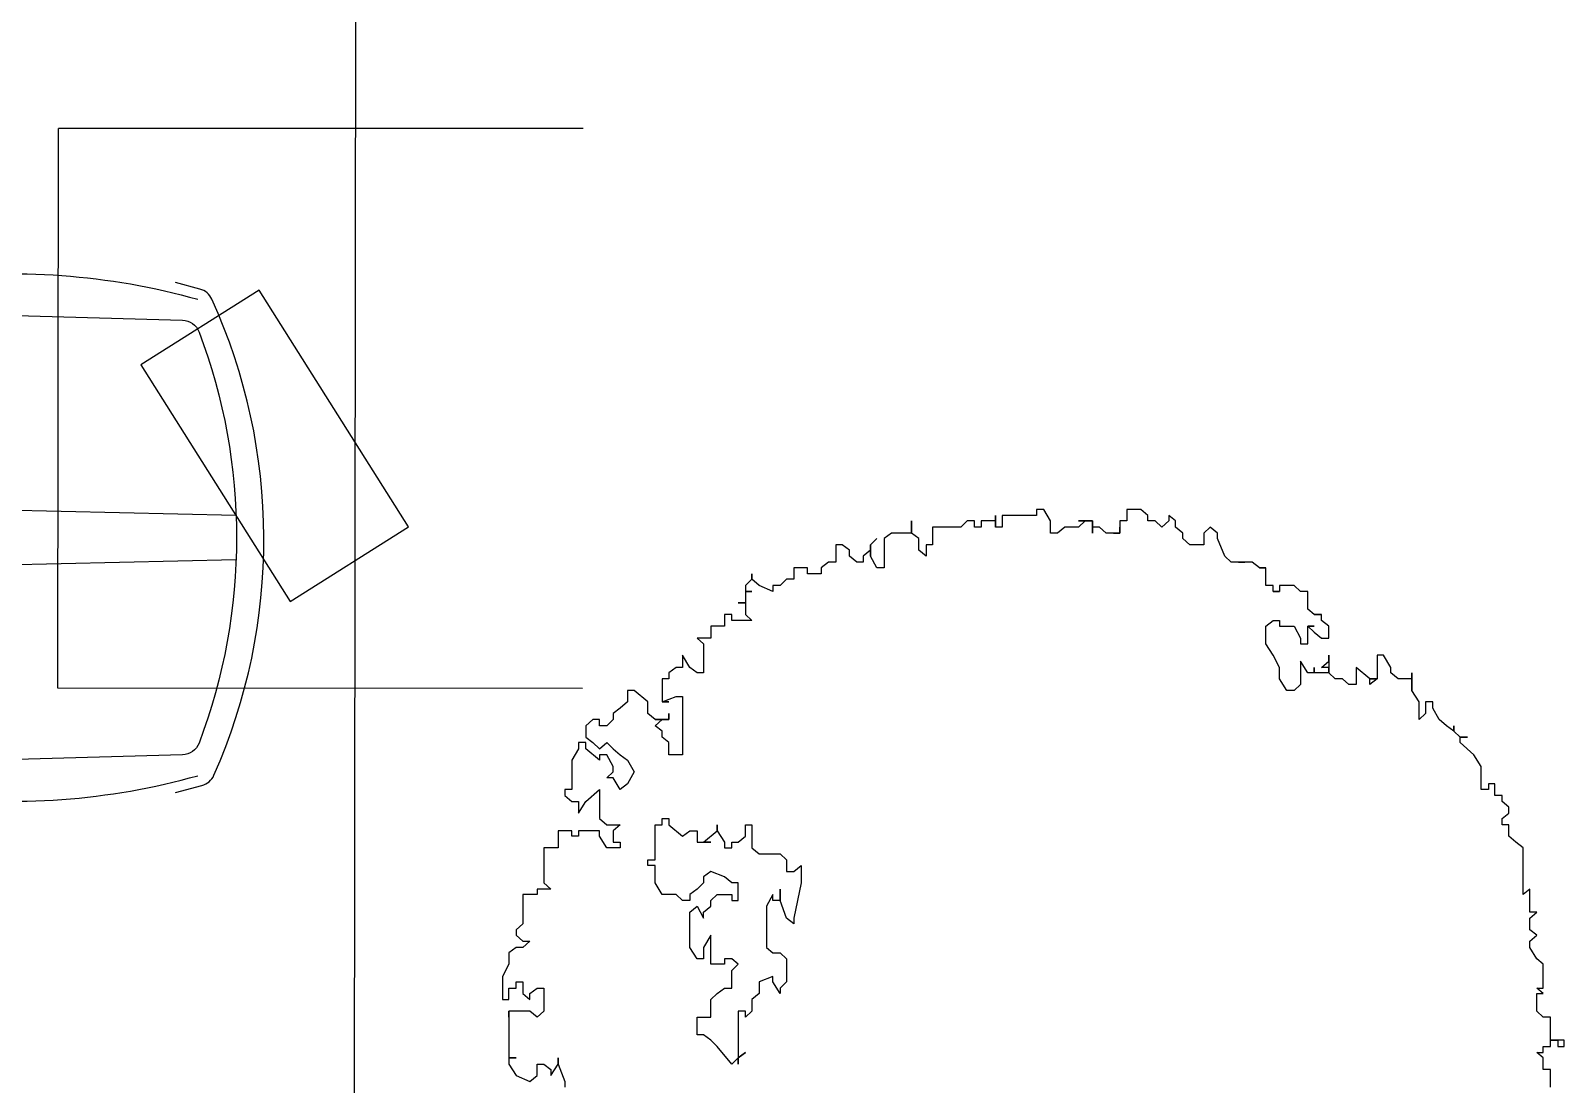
# Model space of a CAD drawing. Extents: x -30 to 1202, y 231 to 898.
# Drawn here: x 60.748 to 65.133, y 412.801 to 415.813 of the extents above; entities that cross this region are included whole.
import ezdxf

# ---------------------------------------------------------------- set-up
doc = ezdxf.new("R2010")
doc.units = 0
doc.header["$LTSCALE"] = 0.04
doc.layers.get('0').update_dxf_attribs({"linetype": 'CONTINUOUS'})
for name, color, linetype in [('CONTORXXNP----00', 255, 'CONTINUOUS'), ('MUROS', 2, 'CONTINUOUS'), ('PISO', 1, 'CONTINUOUS'), ('PISOS', 1, 'CONTINUOUS')]:
    doc.layers.add(name, color=color, linetype=linetype)
doc.styles.get("Standard").update_dxf_attribs({"font": 'romans.shx'})

# ---------------------------------------------------------------- blocks, each defined once
blk = doc.blocks.new('Aupln001')
for p, q in [((-2.0932, 0.7196), (-2.1696, 0.5824)), ((-2.8208, 0.5795), (-2.9941, 0.6937)), ((-3.6783, 0.5867), (-3.7514, 0.5365)), ((-3.6783, -0.5755), (-3.7503, -0.526)), ((-2.8208, -0.5683), (-2.9941, -0.6825)), ((-2.0932, -0.7084), (-2.1696, -0.5712))]:
    blk.add_line(p, q)
for points in [[(-3.5055, 0.7064), (-3.5373, 0.7558), (-3.8645, 0.6943), (-3.9179, 0.613, -0.296775), (-3.8752, 0.6508), (-3.3857, 0.7244, -0.031441), (-3.3792, 0.725), (-2.6153, 0.7429, 0.001455), (-2.615, 0.7429), (-1.6936, 0.7699, -0.007326), (-1.6921, 0.77), (-1.3856, 0.77, -0.025363), (-1.3803, 0.7697), (-1.1199, 0.7432, 0.024637), (-1.1148, 0.7429), (-0.9864, 0.7426, 0.032795), (-0.9728, 0.7434, -0.100755), (-0.1885, 0.6864)], [(-0.2529, -0.7232), (-0.1771, -0.703, 0.226888), (-0.1428, -0.6737, 0.214205), (-0.1487, 0.6869, 0.224603), (-0.1828, 0.7158), (-0.2529, 0.7345)], [(-3.5055, -0.6952), (-3.5373, -0.7446), (-3.8645, -0.6831), (-3.9179, -0.6017, 0.296775), (-3.8752, -0.6396), (-3.3857, -0.7132, 0.031441), (-3.3792, -0.7138), (-2.6153, -0.7317, -0.001455), (-2.615, -0.7317), (-1.6936, -0.7587, 0.007326), (-1.6921, -0.7587), (-1.3856, -0.7587, 0.025363), (-1.3803, -0.7585), (-1.1199, -0.732, -0.024637), (-1.1148, -0.7317), (-0.9864, -0.7313, -0.032795), (-0.9728, -0.7322, 0.100755), (-0.1885, -0.6751)]]:
    blk.add_lwpolyline(points, format="xyb")
for points in [[(-3.862, 0.6028), (-3.0431, 0.531), (-1.7396, 0.554), (-1.2828, 0.7046), (-1.209, 0.7523)], [(-0.0794, -0.0582), (-1.081, -0.0812), (-1.081, 0.0924), (-0.0794, 0.0694)], [(-3.862, -0.5916), (-3.0431, -0.5198), (-1.7396, -0.5427), (-1.2828, -0.6933), (-1.209, -0.741)]]:
    blk.add_lwpolyline(points)
for points in [[(-2.9574, 0.6945, -0.001613), (-2.9578, 0.6945), (-3.4083, 0.6844, 0.898845), (-3.4092, 0.674), (-2.9165, 0.5791), (-1.7849, 0.5841), (-1.4578, 0.686, 0.843434), (-1.4592, 0.6962), (-2.0918, 0.7196, 0.016499), (-2.0952, 0.7196)], [(-1.2635, 0.6197, 0.460891), (-1.3337, 0.6571), (-1.603, 0.5511, 0.30819), (-1.6421, 0.4936), (-1.6421, -0.4824, 0.30819), (-1.603, -0.5399), (-1.3337, -0.6458, 0.460891), (-1.2635, -0.6085, 0.109577)], [(-0.2329, -0.6155), (-1.1833, -0.6426, 0.072437), (-1.1833, 0.6538), (-0.2329, 0.6268, -0.304109), (-0.1855, 0.593, -0.182739), (-0.1855, -0.5818, -0.304109)], [(-3.5448, -0.4466), (-3.1463, -0.4286, -0.030108), (-3.1463, 0.4586), (-3.5448, 0.4945, 0.109099)], [(-2.9574, -0.6833, 0.001613), (-2.9578, -0.6833), (-3.4083, -0.6731, -0.898845), (-3.4092, -0.6628), (-2.9165, -0.5678), (-1.7849, -0.5729), (-1.4578, -0.6747, -0.843434), (-1.4592, -0.685), (-2.0918, -0.7083, -0.016499), (-2.0952, -0.7084)]]:
    blk.add_lwpolyline(points, format="xyb", close=True)
for centre, radius, start, end in [((-1.7028, 0.0056), 2.2968, 164.6672, 195.3328), ((-1.0037, 0.0056), 2.9201, 168.1984, 191.8016), ((-0.0747, 0.0089), 3.7143, 171.8338, 188.2809), ((-0.7492, -0.0011), 2.3518, 166.9232, 192.7419)]:
    blk.add_arc(centre, radius, start, end)
blk = doc.blocks.new('ARB3')
at = {"color": 0}
for p, q in [((0.0136, 0.4913), (0.0078, 0.4913)), ((0.0078, 0.4913), (0.0078, 0.4852)), ((0.0078, 0.4852), (0.0078, 0.4782)), ((0.0078, 0.4782), (0.0078, 0.4852)), ((0.0078, 0.4852), (0.0136, 0.4852)), ((0.0078, 0.4852), (0.0136, 0.4852)), ((0.0136, 0.4852), (0.0136, 0.4913)), ((-0.0646, 0.4713), (-0.0698, 0.4652)), ((-0.042, 0.4713), (-0.0646, 0.4713)), ((-0.0368, 0.4713), (-0.042, 0.4652)), ((-0.042, 0.4652), (-0.042, 0.4713)), ((-0.0368, 0.4652), (-0.0368, 0.4713)), ((-0.0142, 0.4713), (-0.02, 0.4652)), ((0.0078, 0.4782), (-0.0142, 0.4782)), ((-0.0142, 0.4782), (-0.0142, 0.4713)), ((0.0136, 0.4782), (0.0078, 0.4782)), ((0.0136, 0.4713), (0.0136, 0.4782)), ((0.0194, 0.4713), (0.0136, 0.4713)), ((0.0245, 0.4713), (0.0194, 0.4652)), ((0.0194, 0.4652), (0.0194, 0.4713)), ((0.0355, 0.4713), (0.0245, 0.4713)), ((0.0523, 0.4782), (0.0355, 0.4782)), ((0.0355, 0.4782), (0.0355, 0.4713)), ((-0.1143, 0.4583), (-0.1363, 0.4583)), ((-0.1363, 0.4583), (-0.1311, 0.4521)), ((-0.1085, 0.4583), (-0.1143, 0.4652)), ((-0.1143, 0.4652), (-0.1143, 0.4583)), ((-0.0975, 0.4583), (-0.1085, 0.4583)), ((-0.0924, 0.4652), (-0.0975, 0.4583)), ((-0.0866, 0.4583), (-0.0924, 0.4652)), ((-0.0807, 0.4583), (-0.0866, 0.4583)), ((-0.0698, 0.4652), (-0.0807, 0.4583)), ((-0.02, 0.4652), (-0.0368, 0.4652)), ((-0.1809, 0.4452), (-0.1867, 0.4383)), ((-0.1757, 0.4521), (-0.1809, 0.4452)), ((-0.1311, 0.4521), (-0.1757, 0.4521)), ((-0.2254, 0.4252), (-0.2364, 0.4252)), ((-0.2364, 0.4252), (-0.2364, 0.419)), ((-0.2196, 0.4321), (-0.2254, 0.4321)), ((-0.2254, 0.4321), (-0.2254, 0.4252)), ((-0.2144, 0.4383), (-0.2196, 0.4321)), ((-0.2086, 0.4383), (-0.2144, 0.4383)), ((-0.2035, 0.4321), (-0.2086, 0.4383)), ((-0.1976, 0.4321), (-0.2035, 0.4321)), ((-0.1867, 0.4383), (-0.1976, 0.4383)), ((-0.1976, 0.4383), (-0.1976, 0.4321)), ((-0.2532, 0.4121), (-0.2642, 0.4052)), ((-0.2312, 0.4121), (-0.2532, 0.4121)), ((-0.2364, 0.419), (-0.2312, 0.419)), ((-0.2312, 0.419), (-0.2312, 0.4121)), ((-0.281, 0.3921), (-0.281, 0.399)), ((-0.281, 0.399), (-0.281, 0.3921)), ((-0.2642, 0.4052), (-0.2758, 0.3921)), ((-0.2868, 0.386), (-0.2919, 0.386)), ((-0.2919, 0.386), (-0.2868, 0.386)), ((-0.2868, 0.386), (-0.2919, 0.3791)), ((-0.281, 0.3921), (-0.2868, 0.386)), ((-0.2758, 0.3921), (-0.281, 0.3921)), ((-0.3087, 0.366), (-0.3146, 0.366)), ((-0.3146, 0.366), (-0.3146, 0.3591)), ((-0.2978, 0.3721), (-0.3087, 0.366)), ((-0.2919, 0.3791), (-0.2978, 0.3721)), ((-0.3146, 0.3529), (-0.3255, 0.346)), ((-0.3146, 0.3591), (-0.3036, 0.3591)), ((-0.2978, 0.3529), (-0.3146, 0.3529)), ((-0.3036, 0.3591), (-0.2978, 0.3529)), ((-0.3255, 0.346), (-0.3423, 0.346)), ((-0.3423, 0.346), (-0.3365, 0.346)), ((-0.3365, 0.346), (-0.3365, 0.3329)), ((-0.3475, 0.326), (-0.3591, 0.3191)), ((-0.3423, 0.326), (-0.3475, 0.326)), ((-0.3365, 0.3329), (-0.3423, 0.326)), ((-0.3591, 0.3191), (-0.3591, 0.3129)), ((-0.3591, 0.3129), (-0.3365, 0.3129)), ((-0.3365, 0.3129), (-0.3365, 0.306)), ((-0.3365, 0.306), (-0.3365, 0.3129)), ((-0.3365, 0.3129), (-0.3313, 0.306)), ((-0.3365, 0.306), (-0.3475, 0.2929)), ((-0.3475, 0.2929), (-0.3313, 0.2929)), ((-0.3313, 0.306), (-0.3365, 0.306)), ((-0.3313, 0.2929), (-0.3313, 0.286)), ((-0.3313, 0.286), (-0.3365, 0.2799)), ((-0.3365, 0.2799), (-0.3365, 0.2729)), ((-0.3869, 0.2668), (-0.3921, 0.2599)), ((-0.3753, 0.2668), (-0.3869, 0.2668)), ((-0.3753, 0.2599), (-0.3753, 0.2668)), ((-0.3533, 0.2668), (-0.3591, 0.2668)), ((-0.3591, 0.2668), (-0.3423, 0.2668)), ((-0.3475, 0.2599), (-0.3533, 0.2668)), ((-0.3423, 0.2668), (-0.3475, 0.2668)), ((-0.3475, 0.2668), (-0.3475, 0.2599)), ((-0.3365, 0.2729), (-0.3423, 0.2668)), ((-0.3423, 0.2668), (-0.3423, 0.2529)), ((-0.3979, 0.2529), (-0.403, 0.2468)), ((-0.3921, 0.2599), (-0.3979, 0.2599)), ((-0.3979, 0.2599), (-0.3979, 0.2529)), ((-0.3979, 0.2529), (-0.3979, 0.2599)), ((-0.3979, 0.2599), (-0.3979, 0.2529)), ((-0.3869, 0.2468), (-0.3869, 0.2529)), ((-0.3869, 0.2529), (-0.3869, 0.2468)), ((-0.3869, 0.2468), (-0.3811, 0.2529)), ((-0.3811, 0.2529), (-0.3753, 0.2599)), ((-0.3423, 0.2529), (-0.3475, 0.2529)), ((-0.3475, 0.2529), (-0.3423, 0.2529)), ((-0.3423, 0.2529), (-0.3423, 0.2468)), ((-0.4198, 0.2399), (-0.4256, 0.2337)), ((-0.403, 0.2468), (-0.4198, 0.2468)), ((-0.4198, 0.2468), (-0.4198, 0.2399)), ((-0.3701, 0.2468), (-0.3869, 0.2468)), ((-0.3869, 0.2337), (-0.3753, 0.2399)), ((-0.3753, 0.2399), (-0.3701, 0.2399)), ((-0.3701, 0.2399), (-0.3701, 0.2468)), ((-0.3423, 0.2468), (-0.3533, 0.2399)), ((-0.3533, 0.2399), (-0.3313, 0.2399)), ((-0.3313, 0.2399), (-0.3255, 0.2337)), ((-0.4256, 0.2337), (-0.4256, 0.2199)), ((-0.4256, 0.2199), (-0.4198, 0.2199)), ((-0.4198, 0.2199), (-0.4198, 0.2137)), ((-0.4198, 0.2137), (-0.4198, 0.2199)), ((-0.4198, 0.2199), (-0.4198, 0.2137)), ((-0.3921, 0.2137), (-0.3921, 0.2199)), ((-0.3921, 0.2199), (-0.3869, 0.2199)), ((-0.3869, 0.2199), (-0.3869, 0.2337)), ((-0.3475, 0.2199), (-0.3591, 0.2137)), ((-0.3365, 0.2199), (-0.3475, 0.2199)), ((-0.3255, 0.2268), (-0.3365, 0.2199)), ((-0.3255, 0.2337), (-0.3255, 0.2268)), ((-0.4256, 0.2068), (-0.4424, 0.2068)), ((-0.4424, 0.2068), (-0.4424, 0.2007)), ((-0.4424, 0.2007), (-0.4424, 0.2068)), ((-0.4424, 0.2068), (-0.4424, 0.2007)), ((-0.4198, 0.2137), (-0.4256, 0.2137)), ((-0.4256, 0.2137), (-0.4256, 0.2068)), ((-0.3869, 0.2068), (-0.3921, 0.2137)), ((-0.3701, 0.2068), (-0.3869, 0.2068)), ((-0.3591, 0.2137), (-0.3701, 0.2068)), ((-0.4424, 0.2007), (-0.4476, 0.1937)), ((-0.4476, 0.1937), (-0.4476, 0.1807)), ((-0.4476, 0.1807), (-0.4476, 0.1868)), ((-0.4476, 0.1868), (-0.4476, 0.1737)), ((-0.4534, 0.1676), (-0.4702, 0.1607)), ((-0.4476, 0.1737), (-0.4534, 0.1676)), ((-0.4754, 0.1607), (-0.4812, 0.1537)), ((-0.4812, 0.1537), (-0.4754, 0.1476)), ((-0.4702, 0.1607), (-0.4754, 0.1607)), ((-0.4754, 0.1476), (-0.4644, 0.1476)), ((-0.4644, 0.1476), (-0.4644, 0.1345)), ((-0.4644, 0.1345), (-0.4702, 0.1276)), ((-0.487, 0.1207), (-0.4922, 0.1145)), ((-0.4812, 0.1207), (-0.487, 0.1207)), ((-0.4754, 0.1276), (-0.4812, 0.1207)), ((-0.4702, 0.1276), (-0.4754, 0.1276)), ((-0.4922, 0.1145), (-0.487, 0.1145)), ((-0.487, 0.1145), (-0.4812, 0.1076)), ((-0.4812, 0.1076), (-0.487, 0.1015)), ((-0.487, 0.0945), (-0.4922, 0.0945)), ((-0.487, 0.1015), (-0.487, 0.0945)), ((-0.498, 0.0745), (-0.487, 0.0745)), ((-0.487, 0.0745), (-0.487, 0.0676)), ((-0.487, 0.0676), (-0.4754, 0.0676)), ((-0.4754, 0.0676), (-0.4812, 0.0676)), ((-0.4812, 0.0676), (-0.4754, 0.0676)), ((-0.4754, 0.0676), (-0.4754, 0.0615)), ((-0.4754, 0.0615), (-0.4754, 0.0676)), ((-0.4754, 0.0676), (-0.4754, 0.0546)), ((-0.4754, 0.0546), (-0.4812, 0.0484)), ((-0.4812, 0.0484), (-0.4812, 0.0415)), ((-0.4754, 0.0415), (-0.487, 0.0415)), ((-0.487, 0.0415), (-0.487, 0.0284)), ((-0.487, 0.0284), (-0.487, 0.0346)), ((-0.487, 0.0346), (-0.4812, 0.0284)), ((-0.4812, 0.0415), (-0.4754, 0.0415)), ((-0.4812, 0.0284), (-0.4812, 0.0153)), ((-0.4812, 0.0153), (-0.4754, 0.0084)), ((-0.487, 0.0015), (-0.498, -0.0047)), ((-0.4754, 0.0015), (-0.487, 0.0015)), ((-0.4754, 0.0084), (-0.4754, 0.0015)), ((-0.4922, -0.0446), (-0.4812, -0.0446)), ((-0.4812, -0.0508), (-0.4922, -0.0508)), ((-0.4922, -0.0508), (-0.487, -0.0508)), ((-0.487, -0.0508), (-0.487, -0.0646)), ((-0.4812, -0.0446), (-0.4812, -0.0508)), ((-0.487, -0.0646), (-0.4812, -0.0646)), ((-0.4812, -0.0708), (-0.487, -0.0708)), ((-0.487, -0.0708), (-0.487, -0.0777)), ((-0.4812, -0.0646), (-0.4812, -0.0708)), ((-0.487, -0.0777), (-0.4812, -0.0839)), ((-0.4812, -0.0839), (-0.4812, -0.1108)), ((-0.4812, -0.1108), (-0.4644, -0.1108)), ((-0.4644, -0.1108), (-0.4644, -0.1169)), ((-0.4644, -0.1169), (-0.4534, -0.1169)), ((-0.4534, -0.1169), (-0.4592, -0.1238)), ((-0.4754, -0.1308), (-0.487, -0.1308)), ((-0.487, -0.1308), (-0.4754, -0.1308)), ((-0.4702, -0.1238), (-0.4754, -0.1308)), ((-0.4754, -0.1308), (-0.4754, -0.15)), ((-0.4592, -0.1238), (-0.4702, -0.1238)), ((-0.4754, -0.15), (-0.4702, -0.1569)), ((-0.4702, -0.1569), (-0.4424, -0.1569)), ((-0.4424, -0.1569), (-0.4424, -0.1638)), ((-0.4644, -0.17), (-0.4702, -0.1638)), ((-0.4702, -0.1638), (-0.4644, -0.17)), ((-0.4534, -0.17), (-0.4644, -0.17)), ((-0.4644, -0.17), (-0.4592, -0.17)), ((-0.4592, -0.17), (-0.4534, -0.1769)), ((-0.4424, -0.1638), (-0.4534, -0.17)), ((-0.4592, -0.19), (-0.4644, -0.1969)), ((-0.4534, -0.19), (-0.4592, -0.19)), ((-0.4534, -0.1769), (-0.4476, -0.1769)), ((-0.4476, -0.1831), (-0.4534, -0.19)), ((-0.4476, -0.1769), (-0.4476, -0.1831)), ((-0.4644, -0.1969), (-0.4644, -0.2031)), ((-0.4644, -0.2031), (-0.4476, -0.2031)), ((-0.4476, -0.2031), (-0.4476, -0.21)), ((-0.4476, -0.21), (-0.4424, -0.2169)), ((-0.4424, -0.2169), (-0.4366, -0.2169)), ((-0.4366, -0.2169), (-0.4366, -0.23)), ((-0.4366, -0.23), (-0.4424, -0.23)), ((-0.4424, -0.23), (-0.4424, -0.243)), ((-0.4424, -0.243), (-0.4315, -0.243)), ((-0.4315, -0.243), (-0.4315, -0.25)), ((-0.1531, -0.243), (-0.1589, -0.2361)), ((-0.1589, -0.2361), (-0.1421, -0.2361)), ((-0.1531, -0.25), (-0.1531, -0.243)), ((-0.1421, -0.2361), (-0.1085, -0.243)), ((-0.1085, -0.243), (-0.1033, -0.243)), ((-0.1033, -0.243), (-0.1085, -0.25)), ((-0.4315, -0.25), (-0.4256, -0.2561)), ((-0.4256, -0.2561), (-0.4256, -0.263)), ((-0.4256, -0.263), (-0.4198, -0.263)), ((-0.4198, -0.263), (-0.4256, -0.2761)), ((-0.1699, -0.2561), (-0.1641, -0.25)), ((-0.1699, -0.2761), (-0.1699, -0.2561)), ((-0.1641, -0.25), (-0.1531, -0.25)), ((-0.1253, -0.2561), (-0.1363, -0.2561)), ((-0.1363, -0.2561), (-0.1253, -0.2561)), ((-0.1253, -0.263), (-0.1311, -0.263)), ((-0.1311, -0.263), (-0.1201, -0.2692)), ((-0.1085, -0.25), (-0.1253, -0.2561)), ((-0.1253, -0.2561), (-0.1253, -0.263)), ((-0.0807, -0.2692), (-0.0756, -0.263)), ((-0.0756, -0.2561), (-0.0698, -0.25)), ((-0.0756, -0.263), (-0.0756, -0.2561)), ((-0.0698, -0.25), (-0.0478, -0.25)), ((-0.0478, -0.263), (-0.053, -0.263)), ((-0.053, -0.263), (-0.0478, -0.2761)), ((-0.0478, -0.25), (-0.042, -0.2561)), ((-0.0368, -0.2561), (-0.0478, -0.263)), ((-0.042, -0.2561), (-0.0368, -0.2561)), ((-0.4256, -0.2761), (-0.4315, -0.283)), ((-0.1757, -0.283), (-0.1699, -0.2761)), ((-0.1201, -0.2692), (-0.0807, -0.2692)), ((-0.0478, -0.2761), (-0.0368, -0.2761)), ((-0.0368, -0.2761), (-0.031, -0.283)), ((-0.4315, -0.283), (-0.4366, -0.283)), ((-0.4366, -0.283), (-0.4315, -0.283)), ((-0.4315, -0.283), (-0.4256, -0.2892)), ((-0.4256, -0.2892), (-0.4198, -0.2892)), ((-0.4198, -0.2892), (-0.4198, -0.283)), ((-0.4198, -0.283), (-0.4198, -0.2892)), ((-0.4198, -0.2892), (-0.4089, -0.2892)), ((-0.4089, -0.2892), (-0.4089, -0.2961)), ((-0.4089, -0.2961), (-0.4089, -0.2892)), ((-0.4089, -0.2892), (-0.3979, -0.2892)), ((-0.3979, -0.2892), (-0.3921, -0.283)), ((-0.3921, -0.283), (-0.3921, -0.3022)), ((-0.1976, -0.2892), (-0.1976, -0.283)), ((-0.1976, -0.283), (-0.1757, -0.283)), ((-0.1867, -0.2892), (-0.1976, -0.2892)), ((-0.1809, -0.2961), (-0.1867, -0.2892)), ((-0.031, -0.283), (-0.02, -0.283)), ((-0.02, -0.283), (-0.0142, -0.2892)), ((-0.0142, -0.2892), (-0.02, -0.2892)), ((-0.02, -0.2892), (-0.02, -0.2961)), ((0.0245, -0.2961), (0.0194, -0.2892)), ((0.0194, -0.2892), (0.0245, -0.2961)), ((-0.3921, -0.3022), (-0.3979, -0.3022)), ((-0.3979, -0.3022), (-0.3979, -0.3092)), ((-0.1809, -0.3022), (-0.1809, -0.2961)), ((-0.1757, -0.3022), (-0.1809, -0.3022)), ((-0.1757, -0.3092), (-0.1757, -0.3022)), ((-0.1421, -0.3022), (-0.1479, -0.3092)), ((-0.1253, -0.2961), (-0.1421, -0.2961)), ((-0.1421, -0.2961), (-0.1421, -0.3022)), ((-0.1311, -0.3161), (-0.1311, -0.3022)), ((-0.1311, -0.3022), (-0.1253, -0.3022)), ((-0.1253, -0.3022), (-0.1253, -0.2961)), ((-0.0646, -0.2961), (-0.0698, -0.3022)), ((-0.0698, -0.3022), (-0.0698, -0.3092)), ((-0.0588, -0.3022), (-0.0646, -0.2961)), ((-0.042, -0.3022), (-0.0588, -0.3022)), ((-0.042, -0.3092), (-0.042, -0.3022)), ((-0.02, -0.2961), (0.0304, -0.2961)), ((0.0304, -0.3022), (0.0136, -0.3161)), ((0.0304, -0.2961), (0.0245, -0.2961)), ((0.0245, -0.2961), (0.0304, -0.3022)), ((-0.3979, -0.3092), (-0.3869, -0.3092)), ((-0.3869, -0.3092), (-0.3869, -0.3222)), ((-0.1918, -0.3161), (-0.1976, -0.3161)), ((-0.1976, -0.3161), (-0.1918, -0.3161)), ((-0.1918, -0.3161), (-0.1809, -0.3092)), ((-0.1809, -0.3292), (-0.1918, -0.3161)), ((-0.1809, -0.3092), (-0.1757, -0.3092)), ((-0.1479, -0.3092), (-0.1531, -0.3222)), ((-0.1253, -0.3222), (-0.1311, -0.3161)), ((-0.0698, -0.3092), (-0.0646, -0.3092)), ((-0.0646, -0.3092), (-0.0646, -0.3222)), ((-0.0368, -0.3161), (-0.042, -0.3092)), ((-0.031, -0.3222), (-0.0368, -0.3161)), ((0.0136, -0.3161), (0.0078, -0.3222)), ((-0.3869, -0.3222), (-0.3753, -0.3222)), ((-0.3753, -0.3222), (-0.3753, -0.3353)), ((-0.3753, -0.3353), (-0.3701, -0.3292)), ((-0.3701, -0.3292), (-0.3423, -0.3292)), ((-0.3423, -0.3353), (-0.3475, -0.3422)), ((-0.3423, -0.3292), (-0.3423, -0.3353)), ((-0.1918, -0.3422), (-0.1918, -0.3353)), ((-0.1918, -0.3353), (-0.1809, -0.3353)), ((-0.1809, -0.3353), (-0.1809, -0.3222)), ((-0.1809, -0.3222), (-0.1809, -0.3292)), ((-0.1809, -0.3292), (-0.1809, -0.3222)), ((-0.1809, -0.3222), (-0.1809, -0.3292)), ((-0.1531, -0.3222), (-0.1479, -0.3292)), ((-0.1479, -0.3292), (-0.1421, -0.3292)), ((-0.1421, -0.3292), (-0.1363, -0.3353)), ((-0.1363, -0.3353), (-0.1311, -0.3422)), ((-0.1201, -0.3222), (-0.1253, -0.3222)), ((-0.1143, -0.3292), (-0.1201, -0.3222)), ((-0.1201, -0.3353), (-0.1085, -0.3292)), ((-0.1143, -0.3422), (-0.1201, -0.3353)), ((-0.1085, -0.3292), (-0.1143, -0.3292)), ((-0.0646, -0.3222), (-0.0924, -0.3222)), ((-0.0924, -0.3222), (-0.0807, -0.3292)), ((-0.0807, -0.3292), (-0.0698, -0.3292)), ((-0.0698, -0.3353), (-0.0807, -0.3422)), ((-0.0698, -0.3292), (-0.0698, -0.3353)), ((-0.0142, -0.3222), (-0.031, -0.3222)), ((-0.0142, -0.3353), (-0.0142, -0.3222)), ((0.0026, -0.3353), (-0.0142, -0.3353)), ((0.0078, -0.3222), (0.0026, -0.3292)), ((0.0026, -0.3292), (0.0026, -0.3353)), ((-0.3475, -0.3422), (-0.3591, -0.3492)), ((-0.3591, -0.3492), (-0.3475, -0.3492)), ((-0.3475, -0.3492), (-0.3475, -0.3553)), ((-0.3197, -0.3553), (-0.3197, -0.3492)), ((-0.3197, -0.3492), (-0.2642, -0.3492)), ((-0.2642, -0.3492), (-0.2642, -0.3622)), ((-0.1976, -0.3622), (-0.1867, -0.3492)), ((-0.1867, -0.3492), (-0.1918, -0.3422)), ((-0.1311, -0.3422), (-0.1253, -0.3422)), ((-0.1253, -0.3492), (-0.1311, -0.3553)), ((-0.1253, -0.3422), (-0.1253, -0.3492)), ((-0.0807, -0.3422), (-0.1143, -0.3422)), ((-0.3475, -0.3553), (-0.3423, -0.3622)), ((-0.3423, -0.3622), (-0.3365, -0.3622)), ((-0.3365, -0.3622), (-0.3365, -0.3684)), ((-0.3146, -0.3684), (-0.3197, -0.3553)), ((-0.3146, -0.3684), (-0.3146, -0.3622)), ((-0.3146, -0.3622), (-0.3146, -0.3684)), ((-0.2978, -0.3622), (-0.3036, -0.3622)), ((-0.3036, -0.3622), (-0.2978, -0.3622)), ((-0.2978, -0.3684), (-0.2978, -0.3622)), ((-0.2978, -0.3622), (-0.2978, -0.3753)), ((-0.2758, -0.3622), (-0.281, -0.3684)), ((-0.2642, -0.3622), (-0.2758, -0.3622)), ((-0.2035, -0.3684), (-0.2035, -0.3622)), ((-0.2035, -0.3622), (-0.1976, -0.3622)), ((-0.1311, -0.3553), (-0.1311, -0.3684)), ((-0.3365, -0.3684), (-0.3146, -0.3684)), ((-0.2978, -0.3753), (-0.3036, -0.3822)), ((-0.2919, -0.3753), (-0.2978, -0.3684)), ((-0.2868, -0.3684), (-0.2919, -0.3753)), ((-0.281, -0.3684), (-0.2868, -0.3684)), ((-0.1976, -0.3684), (-0.2035, -0.3684)), ((-0.1976, -0.3753), (-0.1976, -0.3684)), ((-0.1641, -0.3753), (-0.1976, -0.3753)), ((-0.1641, -0.3822), (-0.1641, -0.3753)), ((-0.1421, -0.3753), (-0.1589, -0.3753)), ((-0.1589, -0.3753), (-0.1589, -0.3822)), ((-0.1311, -0.3684), (-0.1421, -0.3753)), ((-0.3146, -0.3822), (-0.3255, -0.3953)), ((-0.3036, -0.3822), (-0.3146, -0.3822)), ((-0.1589, -0.3822), (-0.1641, -0.3822)), ((-0.3255, -0.3953), (-0.3255, -0.4014)), ((-0.3255, -0.4014), (-0.3146, -0.4014)), ((-0.3146, -0.4014), (-0.3087, -0.4084)), ((-0.3087, -0.4084), (-0.3036, -0.4153)), ((-0.27, -0.4153), (-0.2642, -0.4084)), ((-0.2642, -0.4084), (-0.259, -0.4014)), ((-0.259, -0.4014), (-0.248, -0.3953)), ((-0.248, -0.3953), (-0.2364, -0.4014)), ((-0.2312, -0.4084), (-0.2422, -0.4153)), ((-0.2364, -0.4014), (-0.2312, -0.4084)), ((-0.1976, -0.4214), (-0.1976, -0.4084)), ((-0.1976, -0.4084), (-0.1918, -0.4153)), ((-0.1809, -0.4153), (-0.1809, -0.4084)), ((-0.1809, -0.4084), (-0.1757, -0.4084)), ((-0.1757, -0.4084), (-0.1757, -0.4214)), ((-0.3036, -0.4153), (-0.2978, -0.4153)), ((-0.2978, -0.4153), (-0.2919, -0.4214)), ((-0.2919, -0.4214), (-0.2919, -0.4284)), ((-0.2758, -0.4214), (-0.27, -0.4153)), ((-0.27, -0.4284), (-0.2758, -0.4214)), ((-0.2532, -0.4153), (-0.2642, -0.4214)), ((-0.2642, -0.4214), (-0.2642, -0.4284)), ((-0.248, -0.4153), (-0.2532, -0.4153)), ((-0.2422, -0.4214), (-0.248, -0.4153)), ((-0.2422, -0.4153), (-0.2422, -0.4214)), ((-0.2035, -0.4284), (-0.1976, -0.4214)), ((-0.1918, -0.4153), (-0.1809, -0.4153)), ((-0.1757, -0.4214), (-0.1867, -0.4284)), ((-0.2919, -0.4284), (-0.2978, -0.4284)), ((-0.2978, -0.4284), (-0.2978, -0.4345)), ((-0.2978, -0.4345), (-0.2919, -0.4414)), ((-0.281, -0.4414), (-0.2758, -0.4345)), ((-0.2758, -0.4345), (-0.27, -0.4284)), ((-0.259, -0.4284), (-0.27, -0.4414)), ((-0.2642, -0.4284), (-0.259, -0.4284)), ((-0.2196, -0.4414), (-0.2312, -0.4284)), ((-0.2312, -0.4284), (-0.2035, -0.4284)), ((-0.1867, -0.4284), (-0.1918, -0.4284)), ((-0.1918, -0.4284), (-0.1918, -0.4484)), ((-0.2919, -0.4414), (-0.281, -0.4414)), ((-0.27, -0.4414), (-0.2758, -0.4414)), ((-0.2758, -0.4414), (-0.2758, -0.4484)), ((-0.2758, -0.4484), (-0.27, -0.4484)), ((-0.27, -0.4484), (-0.259, -0.4545)), ((-0.2086, -0.4484), (-0.2196, -0.4414)), ((-0.2196, -0.4545), (-0.2196, -0.4484)), ((-0.2196, -0.4484), (-0.2086, -0.4484)), ((-0.1918, -0.4484), (-0.1867, -0.4484)), ((-0.1867, -0.4484), (-0.1867, -0.4545)), ((-0.259, -0.4545), (-0.2312, -0.4545)), ((-0.2312, -0.4545), (-0.2312, -0.4614)), ((-0.2312, -0.4614), (-0.2254, -0.4614)), ((-0.2254, -0.4614), (-0.2196, -0.4545)), ((-0.1867, -0.4545), (-0.1918, -0.4545)), ((-0.1918, -0.4545), (-0.1918, -0.4676)), ((-0.1918, -0.4676), (-0.1757, -0.4676)), ((-0.1757, -0.4676), (-0.1757, -0.4814)), ((0.0304, -0.4676), (0.0245, -0.4676)), ((0.0245, -0.4676), (0.0304, -0.4676)), ((0.0304, -0.4676), (0.0472, -0.4614)), ((0.0413, -0.4745), (0.0304, -0.4676)), ((0.0472, -0.4614), (0.0523, -0.4614)), ((-0.1757, -0.4814), (-0.1421, -0.4814)), ((-0.1421, -0.4814), (-0.1363, -0.4745)), ((-0.1363, -0.4745), (-0.1363, -0.4876)), ((-0.042, -0.4876), (-0.042, -0.4814)), ((-0.042, -0.4814), (-0.02, -0.4814)), ((-0.02, -0.4814), (-0.0142, -0.4876)), ((0.0304, -0.4814), (0.0355, -0.4745)), ((0.0304, -0.4876), (0.0304, -0.4814)), ((0.0355, -0.4745), (0.0413, -0.4745)), ((-0.1363, -0.4876), (-0.1311, -0.4876)), ((-0.1311, -0.4876), (-0.1311, -0.5014)), ((-0.0866, -0.5014), (-0.0866, -0.4945)), ((-0.0866, -0.4945), (-0.0807, -0.5014)), ((-0.0368, -0.4945), (-0.042, -0.4876)), ((-0.0368, -0.5014), (-0.031, -0.4945)), ((-0.031, -0.4945), (-0.0368, -0.4945)), ((-0.0142, -0.4876), (-0.02, -0.4945)), ((-0.02, -0.4945), (-0.02, -0.5145)), ((0.0413, -0.4876), (0.0304, -0.4876)), ((0.0472, -0.4945), (0.0413, -0.4876)), ((0.0413, -0.5076), (0.0472, -0.4945)), ((-0.1311, -0.5014), (-0.1033, -0.5014)), ((-0.1033, -0.5014), (-0.0975, -0.5076)), ((-0.0975, -0.5076), (-0.0924, -0.5076)), ((-0.0924, -0.5076), (-0.0866, -0.5014)), ((-0.0807, -0.5014), (-0.0807, -0.5076)), ((-0.0807, -0.5076), (-0.0756, -0.5145)), ((-0.0478, -0.5076), (-0.0478, -0.5014)), ((-0.0478, -0.5014), (-0.0368, -0.5014)), ((-0.042, -0.5076), (-0.0478, -0.5076)), ((-0.042, -0.5145), (-0.042, -0.5076)), ((0.0245, -0.5145), (0.0245, -0.5076)), ((0.0245, -0.5076), (0.0245, -0.5145)), ((0.0304, -0.5145), (0.0413, -0.5076)), ((-0.0756, -0.5145), (-0.0646, -0.5145)), ((-0.0646, -0.5145), (-0.053, -0.5206)), ((-0.053, -0.5206), (-0.031, -0.5206)), ((-0.031, -0.5145), (-0.042, -0.5145)), ((-0.031, -0.5206), (-0.031, -0.5145)), ((-0.02, -0.5145), (-0.0142, -0.5145)), ((-0.0142, -0.5145), (-0.02, -0.5145)), ((-0.02, -0.5145), (0.0245, -0.5145)), ((0.0245, -0.5145), (0.0304, -0.5145))]:
    blk.add_line(p, q, dxfattribs=at)
for p, q in [((-0.4922, 0.0945), (-0.498, 0.0876)), ((-0.498, 0.0876), (-0.498, 0.0745)), ((-0.498, -0.0047), (-0.498, -0.0116)), ((-0.498, -0.0116), (-0.4922, -0.0116)), ((-0.4922, -0.0116), (-0.4922, -0.0446))]:
    blk.add_line(p, q)
at = {"layer": 'CONTORXXNP----00'}
for p, q in [((-0.0646, 0.4713), (-0.0698, 0.4652)), ((-0.042, 0.4713), (-0.0646, 0.4713)), ((-0.042, 0.4652), (-0.042, 0.4713)), ((-0.0368, 0.4713), (-0.042, 0.4652)), ((-0.0368, 0.4652), (-0.0368, 0.4713)), ((-0.0142, 0.4713), (-0.02, 0.4652)), ((-0.0142, 0.4782), (-0.0142, 0.4713)), ((0.0078, 0.4782), (-0.0142, 0.4782)), ((0.0136, 0.4782), (0.0078, 0.4782)), ((0.0136, 0.4713), (0.0136, 0.4782)), ((0.0194, 0.4713), (0.0136, 0.4713)), ((0.0194, 0.4652), (0.0194, 0.4713)), ((0.0245, 0.4713), (0.0194, 0.4652)), ((0.0355, 0.4713), (0.0245, 0.4713)), ((0.0355, 0.4782), (0.0355, 0.4713)), ((0.0523, 0.4782), (0.0355, 0.4782)), ((-0.1363, 0.4583), (-0.1311, 0.4521)), ((-0.1143, 0.4583), (-0.1363, 0.4583)), ((-0.1143, 0.4652), (-0.1143, 0.4583)), ((-0.1085, 0.4583), (-0.1143, 0.4652)), ((-0.0975, 0.4583), (-0.1085, 0.4583)), ((-0.0924, 0.4652), (-0.0975, 0.4583)), ((-0.0866, 0.4583), (-0.0924, 0.4652)), ((-0.0807, 0.4583), (-0.0866, 0.4583)), ((-0.0698, 0.4652), (-0.0807, 0.4583)), ((-0.02, 0.4652), (-0.0368, 0.4652)), ((-0.1809, 0.4452), (-0.1867, 0.4383)), ((-0.1757, 0.4521), (-0.1809, 0.4452)), ((-0.1311, 0.4521), (-0.1757, 0.4521)), ((-0.2364, 0.4252), (-0.2364, 0.419)), ((-0.2254, 0.4252), (-0.2364, 0.4252)), ((-0.2254, 0.4321), (-0.2254, 0.4252)), ((-0.2196, 0.4321), (-0.2254, 0.4321)), ((-0.2144, 0.4383), (-0.2196, 0.4321)), ((-0.2086, 0.4383), (-0.2144, 0.4383)), ((-0.2035, 0.4321), (-0.2086, 0.4383)), ((-0.1976, 0.4321), (-0.2035, 0.4321)), ((-0.1976, 0.4383), (-0.1976, 0.4321)), ((-0.1867, 0.4383), (-0.1976, 0.4383)), ((-0.2532, 0.4121), (-0.2642, 0.4052)), ((-0.2312, 0.4121), (-0.2532, 0.4121)), ((-0.2364, 0.419), (-0.2312, 0.419)), ((-0.2312, 0.419), (-0.2312, 0.4121)), ((-0.2642, 0.4052), (-0.2758, 0.3921)), ((-0.2868, 0.386), (-0.2919, 0.3791)), ((-0.281, 0.3921), (-0.2868, 0.386)), ((-0.2758, 0.3921), (-0.281, 0.3921)), ((-0.3146, 0.366), (-0.3146, 0.3591)), ((-0.3087, 0.366), (-0.3146, 0.366)), ((-0.2978, 0.3721), (-0.3087, 0.366)), ((-0.2919, 0.3791), (-0.2978, 0.3721)), ((-0.3146, 0.3529), (-0.3255, 0.346)), ((-0.3146, 0.3591), (-0.3036, 0.3591)), ((-0.2978, 0.3529), (-0.3146, 0.3529)), ((-0.3036, 0.3591), (-0.2978, 0.3529)), ((-0.3365, 0.346), (-0.3255, 0.346)), ((-0.3365, 0.346), (-0.3365, 0.3329)), ((-0.3475, 0.326), (-0.3591, 0.3191)), ((-0.3423, 0.326), (-0.3475, 0.326)), ((-0.3365, 0.3329), (-0.3423, 0.326)), ((-0.3591, 0.3191), (-0.3591, 0.3129)), ((-0.3591, 0.3129), (-0.3365, 0.3129)), ((-0.3365, 0.306), (-0.3365, 0.3129)), ((-0.3365, 0.3129), (-0.3365, 0.306)), ((-0.3365, 0.306), (-0.3475, 0.2929)), ((-0.3475, 0.2929), (-0.3313, 0.2929)), ((-0.3313, 0.2929), (-0.3313, 0.286)), ((-0.3313, 0.286), (-0.3365, 0.2799)), ((-0.3365, 0.2799), (-0.3365, 0.2729)), ((-0.3869, 0.2668), (-0.3921, 0.2599)), ((-0.3753, 0.2668), (-0.3869, 0.2668)), ((-0.3753, 0.2599), (-0.3753, 0.2668)), ((-0.3365, 0.2729), (-0.3423, 0.2668)), ((-0.3423, 0.2668), (-0.3423, 0.2529)), ((-0.3979, 0.2529), (-0.403, 0.2468)), ((-0.3979, 0.2599), (-0.3979, 0.2529)), ((-0.3979, 0.2529), (-0.3979, 0.2599)), ((-0.3979, 0.2599), (-0.3979, 0.2529)), ((-0.3921, 0.2599), (-0.3979, 0.2599)), ((-0.3869, 0.2468), (-0.3811, 0.2529)), ((-0.3811, 0.2529), (-0.3753, 0.2599)), ((-0.3423, 0.2529), (-0.3423, 0.2468)), ((-0.4198, 0.2399), (-0.4256, 0.2337)), ((-0.4198, 0.2468), (-0.4198, 0.2399)), ((-0.403, 0.2468), (-0.4198, 0.2468)), ((-0.3701, 0.2468), (-0.3869, 0.2468)), ((-0.3869, 0.2337), (-0.3753, 0.2399)), ((-0.3753, 0.2399), (-0.3701, 0.2399)), ((-0.3701, 0.2399), (-0.3701, 0.2468)), ((-0.3423, 0.2468), (-0.3533, 0.2399)), ((-0.3533, 0.2399), (-0.3313, 0.2399)), ((-0.3313, 0.2399), (-0.3255, 0.2337)), ((-0.4256, 0.2337), (-0.4256, 0.2199)), ((-0.4256, 0.2199), (-0.4198, 0.2199)), ((-0.4198, 0.2199), (-0.4198, 0.2137)), ((-0.4198, 0.2137), (-0.4198, 0.2199)), ((-0.4198, 0.2199), (-0.4198, 0.2137)), ((-0.3921, 0.2199), (-0.3869, 0.2199)), ((-0.3921, 0.2137), (-0.3921, 0.2199)), ((-0.3869, 0.2199), (-0.3869, 0.2337)), ((-0.3475, 0.2199), (-0.3591, 0.2137)), ((-0.3365, 0.2199), (-0.3475, 0.2199)), ((-0.3255, 0.2268), (-0.3365, 0.2199)), ((-0.3255, 0.2337), (-0.3255, 0.2268)), ((-0.4424, 0.2068), (-0.4424, 0.2007)), ((-0.4424, 0.2007), (-0.4424, 0.2068)), ((-0.4424, 0.2068), (-0.4424, 0.2007)), ((-0.4256, 0.2068), (-0.4424, 0.2068)), ((-0.4256, 0.2137), (-0.4256, 0.2068)), ((-0.4198, 0.2137), (-0.4256, 0.2137)), ((-0.3869, 0.2068), (-0.3921, 0.2137)), ((-0.3701, 0.2068), (-0.3869, 0.2068)), ((-0.3591, 0.2137), (-0.3701, 0.2068)), ((-0.4424, 0.2007), (-0.4476, 0.1937)), ((-0.4476, 0.1937), (-0.4476, 0.1807)), ((-0.4476, 0.1868), (-0.4476, 0.1737)), ((-0.4476, 0.1807), (-0.4476, 0.1868)), ((-0.4534, 0.1676), (-0.4702, 0.1607)), ((-0.4476, 0.1737), (-0.4534, 0.1676)), ((-0.4754, 0.1607), (-0.4812, 0.1537)), ((-0.4812, 0.1537), (-0.4754, 0.1476)), ((-0.4702, 0.1607), (-0.4754, 0.1607)), ((-0.4754, 0.1476), (-0.4644, 0.1476)), ((-0.4644, 0.1476), (-0.4644, 0.1345)), ((-0.4644, 0.1345), (-0.4702, 0.1276)), ((-0.487, 0.1207), (-0.4922, 0.1145)), ((-0.4812, 0.1207), (-0.487, 0.1207)), ((-0.4754, 0.1276), (-0.4812, 0.1207)), ((-0.4702, 0.1276), (-0.4754, 0.1276)), ((-0.4922, 0.1145), (-0.487, 0.1145)), ((-0.487, 0.1145), (-0.4812, 0.1076)), ((-0.4812, 0.1076), (-0.487, 0.1015)), ((-0.4922, 0.0945), (-0.498, 0.0876)), ((-0.487, 0.0945), (-0.4922, 0.0945)), ((-0.487, 0.1015), (-0.487, 0.0945)), ((-0.498, 0.0876), (-0.498, 0.0745)), ((-0.498, 0.0745), (-0.487, 0.0745)), ((-0.487, 0.0745), (-0.487, 0.0676)), ((-0.487, 0.0676), (-0.4754, 0.0676)), ((-0.4812, 0.0676), (-0.4754, 0.0676)), ((-0.4754, 0.0676), (-0.4812, 0.0676)), ((-0.4754, 0.0676), (-0.4754, 0.0546)), ((-0.4754, 0.0615), (-0.4754, 0.0676)), ((-0.4754, 0.0676), (-0.4754, 0.0615)), ((-0.4754, 0.0546), (-0.4812, 0.0484)), ((-0.4812, 0.0484), (-0.4812, 0.0415)), ((-0.487, 0.0415), (-0.4812, 0.0415)), ((-0.487, 0.0346), (-0.487, 0.0415)), ((-0.487, 0.0346), (-0.4812, 0.0284)), ((-0.4812, 0.0284), (-0.4812, 0.0153)), ((-0.4812, 0.0153), (-0.4754, 0.0084)), ((-0.487, 0.0015), (-0.498, -0.0047)), ((-0.4754, 0.0015), (-0.487, 0.0015)), ((-0.4754, 0.0084), (-0.4754, 0.0015)), ((-0.498, -0.0047), (-0.498, -0.0116)), ((-0.498, -0.0116), (-0.4922, -0.0116)), ((-0.4922, -0.0116), (-0.4922, -0.0446)), ((-0.4922, -0.0446), (-0.4812, -0.0446)), ((-0.487, -0.0508), (-0.4812, -0.0508)), ((-0.487, -0.0508), (-0.487, -0.0646)), ((-0.4812, -0.0446), (-0.4812, -0.0508)), ((-0.487, -0.0646), (-0.4812, -0.0646)), ((-0.487, -0.0708), (-0.487, -0.0777)), ((-0.4812, -0.0708), (-0.487, -0.0708)), ((-0.4812, -0.0646), (-0.4812, -0.0708)), ((-0.487, -0.0777), (-0.4812, -0.0839)), ((-0.4812, -0.0839), (-0.4812, -0.1108)), ((-0.4812, -0.1108), (-0.4644, -0.1108)), ((-0.4644, -0.1108), (-0.4644, -0.1169)), ((-0.4644, -0.1169), (-0.4534, -0.1169)), ((-0.4534, -0.1169), (-0.4592, -0.1238)), ((-0.4702, -0.1238), (-0.4754, -0.1308)), ((-0.4754, -0.1308), (-0.4754, -0.15)), ((-0.4592, -0.1238), (-0.4702, -0.1238)), ((-0.4754, -0.15), (-0.4702, -0.1569)), ((-0.4702, -0.1569), (-0.4424, -0.1569)), ((-0.4424, -0.1569), (-0.4424, -0.1638)), ((-0.4592, -0.17), (-0.4534, -0.17)), ((-0.4592, -0.17), (-0.4534, -0.1769)), ((-0.4424, -0.1638), (-0.4534, -0.17)), ((-0.4592, -0.19), (-0.4644, -0.1969)), ((-0.4534, -0.19), (-0.4592, -0.19)), ((-0.4534, -0.1769), (-0.4476, -0.1769)), ((-0.4476, -0.1831), (-0.4534, -0.19)), ((-0.4476, -0.1769), (-0.4476, -0.1831)), ((-0.4644, -0.1969), (-0.4644, -0.2031)), ((-0.4644, -0.2031), (-0.4476, -0.2031)), ((-0.4476, -0.2031), (-0.4476, -0.21)), ((-0.4476, -0.21), (-0.4424, -0.2169)), ((-0.4424, -0.2169), (-0.4366, -0.2169)), ((-0.4366, -0.2169), (-0.4366, -0.23)), ((-0.4424, -0.23), (-0.4424, -0.243)), ((-0.4366, -0.23), (-0.4424, -0.23)), ((-0.4424, -0.243), (-0.4315, -0.243)), ((-0.4315, -0.243), (-0.4315, -0.25)), ((-0.4315, -0.25), (-0.4256, -0.2561)), ((-0.4256, -0.2561), (-0.4256, -0.263)), ((-0.4198, -0.263), (-0.4256, -0.2761)), ((-0.4256, -0.263), (-0.4198, -0.263)), ((-0.4256, -0.2761), (-0.4315, -0.283)), ((-0.4315, -0.283), (-0.4256, -0.2892)), ((-0.4256, -0.2892), (-0.4198, -0.2892)), ((-0.4198, -0.2892), (-0.4089, -0.2892)), ((-0.4089, -0.2892), (-0.3979, -0.2892)), ((-0.3979, -0.2892), (-0.3921, -0.283)), ((-0.3921, -0.283), (-0.3921, -0.3022)), ((-0.3979, -0.3022), (-0.3979, -0.3092)), ((-0.3921, -0.3022), (-0.3979, -0.3022)), ((-0.3979, -0.3092), (-0.3869, -0.3092)), ((-0.3869, -0.3092), (-0.3869, -0.3222)), ((-0.3869, -0.3222), (-0.3753, -0.3222)), ((-0.3753, -0.3222), (-0.3753, -0.3353)), ((-0.3753, -0.3353), (-0.3701, -0.3292)), ((-0.3701, -0.3292), (-0.3423, -0.3292)), ((-0.3423, -0.3353), (-0.3475, -0.3422)), ((-0.3423, -0.3292), (-0.3423, -0.3353)), ((-0.3475, -0.3422), (-0.3591, -0.3492)), ((-0.3591, -0.3492), (-0.3475, -0.3492)), ((-0.3475, -0.3492), (-0.3475, -0.3553)), ((-0.3197, -0.3492), (-0.2642, -0.3492)), ((-0.3197, -0.3553), (-0.3197, -0.3492)), ((-0.2642, -0.3492), (-0.2642, -0.3622)), ((-0.3475, -0.3553), (-0.3423, -0.3622)), ((-0.3423, -0.3622), (-0.3365, -0.3622)), ((-0.3365, -0.3622), (-0.3365, -0.3684)), ((-0.3146, -0.3684), (-0.3197, -0.3553)), ((-0.2758, -0.3622), (-0.281, -0.3684)), ((-0.2642, -0.3622), (-0.2758, -0.3622)), ((-0.3365, -0.3684), (-0.3146, -0.3684)), ((-0.2978, -0.3753), (-0.3036, -0.3822)), ((-0.2978, -0.3753), (-0.2978, -0.3684)), ((-0.2919, -0.3753), (-0.2978, -0.3684)), ((-0.2868, -0.3684), (-0.2919, -0.3753)), ((-0.281, -0.3684), (-0.2868, -0.3684)), ((-0.3146, -0.3822), (-0.3255, -0.3953)), ((-0.3036, -0.3822), (-0.3146, -0.3822)), ((-0.3255, -0.3953), (-0.3255, -0.4014)), ((-0.3255, -0.4014), (-0.3146, -0.4014)), ((-0.3146, -0.4014), (-0.3087, -0.4084)), ((-0.3087, -0.4084), (-0.3036, -0.4153)), ((-0.27, -0.4153), (-0.2642, -0.4084)), ((-0.2642, -0.4084), (-0.259, -0.4014)), ((-0.259, -0.4014), (-0.248, -0.3953)), ((-0.248, -0.3953), (-0.2364, -0.4014)), ((-0.2312, -0.4084), (-0.2422, -0.4153)), ((-0.2364, -0.4014), (-0.2312, -0.4084)), ((-0.1976, -0.4084), (-0.1918, -0.4153)), ((-0.1976, -0.4214), (-0.1976, -0.4084)), ((-0.1809, -0.4084), (-0.1757, -0.4084)), ((-0.1809, -0.4153), (-0.1809, -0.4084)), ((-0.1757, -0.4084), (-0.1757, -0.4214)), ((-0.3036, -0.4153), (-0.2978, -0.4153)), ((-0.2978, -0.4153), (-0.2919, -0.4214)), ((-0.2919, -0.4214), (-0.2919, -0.4284)), ((-0.2758, -0.4214), (-0.27, -0.4153)), ((-0.27, -0.4284), (-0.2758, -0.4214)), ((-0.2532, -0.4153), (-0.2642, -0.4214)), ((-0.2642, -0.4214), (-0.2642, -0.4284)), ((-0.248, -0.4153), (-0.2532, -0.4153)), ((-0.2422, -0.4214), (-0.248, -0.4153)), ((-0.2422, -0.4153), (-0.2422, -0.4214)), ((-0.2035, -0.4284), (-0.1976, -0.4214)), ((-0.1918, -0.4153), (-0.1809, -0.4153)), ((-0.1757, -0.4214), (-0.1867, -0.4284)), ((-0.2978, -0.4284), (-0.2978, -0.4345)), ((-0.2919, -0.4284), (-0.2978, -0.4284)), ((-0.2978, -0.4345), (-0.2919, -0.4414)), ((-0.281, -0.4414), (-0.2758, -0.4345)), ((-0.2758, -0.4345), (-0.27, -0.4284)), ((-0.259, -0.4284), (-0.27, -0.4414)), ((-0.2642, -0.4284), (-0.259, -0.4284)), ((-0.2312, -0.4284), (-0.2035, -0.4284)), ((-0.2196, -0.4414), (-0.2312, -0.4284)), ((-0.1918, -0.4284), (-0.1918, -0.4484)), ((-0.1867, -0.4284), (-0.1918, -0.4284)), ((-0.2919, -0.4414), (-0.281, -0.4414)), ((-0.2758, -0.4414), (-0.2758, -0.4484)), ((-0.27, -0.4414), (-0.2758, -0.4414)), ((-0.2758, -0.4484), (-0.27, -0.4484)), ((-0.27, -0.4484), (-0.259, -0.4545)), ((-0.2086, -0.4484), (-0.2196, -0.4414)), ((-0.2196, -0.4484), (-0.2086, -0.4484)), ((-0.2196, -0.4545), (-0.2196, -0.4484)), ((-0.1918, -0.4484), (-0.1867, -0.4484)), ((-0.1867, -0.4484), (-0.1867, -0.4545)), ((-0.259, -0.4545), (-0.2312, -0.4545)), ((-0.2312, -0.4545), (-0.2312, -0.4614)), ((-0.2312, -0.4614), (-0.2254, -0.4614)), ((-0.2254, -0.4614), (-0.2196, -0.4545)), ((-0.1918, -0.4545), (-0.1918, -0.4676)), ((-0.1867, -0.4545), (-0.1918, -0.4545)), ((-0.1918, -0.4676), (-0.1757, -0.4676)), ((-0.1757, -0.4676), (-0.1757, -0.4814)), ((0.0304, -0.4676), (0.0472, -0.4614)), ((0.0413, -0.4745), (0.0304, -0.4676)), ((0.0472, -0.4614), (0.0523, -0.4614)), ((-0.1757, -0.4814), (-0.1421, -0.4814)), ((-0.1421, -0.4814), (-0.1363, -0.4745)), ((-0.1363, -0.4745), (-0.1363, -0.4876)), ((-0.042, -0.4814), (-0.02, -0.4814)), ((-0.042, -0.4876), (-0.042, -0.4814)), ((-0.02, -0.4814), (-0.0142, -0.4876)), ((0.0304, -0.4814), (0.0355, -0.4745)), ((0.0304, -0.4876), (0.0304, -0.4814)), ((0.0355, -0.4745), (0.0413, -0.4745)), ((-0.1363, -0.4876), (-0.1311, -0.4876)), ((-0.1311, -0.4876), (-0.1311, -0.5014)), ((-0.0866, -0.4945), (-0.0807, -0.5014)), ((-0.0866, -0.5014), (-0.0866, -0.4945)), ((-0.0368, -0.4945), (-0.042, -0.4876)), ((-0.031, -0.4945), (-0.0368, -0.4945)), ((-0.0368, -0.5014), (-0.031, -0.4945)), ((-0.0142, -0.4876), (-0.02, -0.4945)), ((-0.02, -0.4945), (-0.02, -0.5145)), ((0.0413, -0.4876), (0.0304, -0.4876)), ((0.0472, -0.4945), (0.0413, -0.4876)), ((0.0413, -0.5076), (0.0472, -0.4945)), ((-0.1311, -0.5014), (-0.1033, -0.5014)), ((-0.1033, -0.5014), (-0.0975, -0.5076)), ((-0.0975, -0.5076), (-0.0924, -0.5076)), ((-0.0924, -0.5076), (-0.0866, -0.5014)), ((-0.0807, -0.5014), (-0.0807, -0.5076)), ((-0.0807, -0.5076), (-0.0756, -0.5145)), ((-0.0478, -0.5014), (-0.0368, -0.5014)), ((-0.0478, -0.5076), (-0.0478, -0.5014)), ((-0.042, -0.5076), (-0.0478, -0.5076)), ((-0.042, -0.5145), (-0.042, -0.5076)), ((0.0304, -0.5145), (0.0413, -0.5076)), ((-0.0756, -0.5145), (-0.0646, -0.5145)), ((-0.0646, -0.5145), (-0.053, -0.5206)), ((-0.053, -0.5206), (-0.031, -0.5206)), ((-0.031, -0.5145), (-0.042, -0.5145)), ((-0.031, -0.5206), (-0.031, -0.5145)), ((-0.02, -0.5145), (0.0245, -0.5145)), ((-0.0142, -0.5145), (-0.02, -0.5145)), ((-0.02, -0.5145), (-0.0142, -0.5145)), ((0.0245, -0.5145), (0.0304, -0.5145))]:
    blk.add_line(p, q, dxfattribs=at)
at = {"flags": 11}
blk.add_attdef('CENTROIDE', (-0.1114, -0.0329), '', height=0.0504, dxfattribs=at)

msp = doc.modelspace()

# ---------------------------------------------------------------- linework, layer by layer
at = {"layer": 'MUROS'}
msp.add_lwpolyline([(61.4893, 414.1812), (61.8276, 414.3946), (61.4008, 415.0712), (61.0625, 414.8578)], close=True, dxfattribs=at)
at = {"layer": 'PISO'}
for p, q in [((61.655, 396.2374), (61.6979, 433.9628)), ((60.8251, 413.933), (60.8269, 415.533)), ((62.3269, 415.5327), (60.8269, 415.533)), ((62.3251, 413.9327), (60.8251, 413.933))]:
    msp.add_line(p, q, dxfattribs=at)

# ---------------------------------------------------------------- block references
at = {"layer": 'PISO', "xscale": 3, "yscale": 3, "zscale": 3, "rotation": 270}
msp.add_blockref('ARB3', (63.6588, 412.9503), dxfattribs=at)
at = {"layer": 'PISOS'}
msp.add_blockref('Aupln001', (61.4145, 414.3584), dxfattribs=at)

doc.saveas('drawing.dxf')
